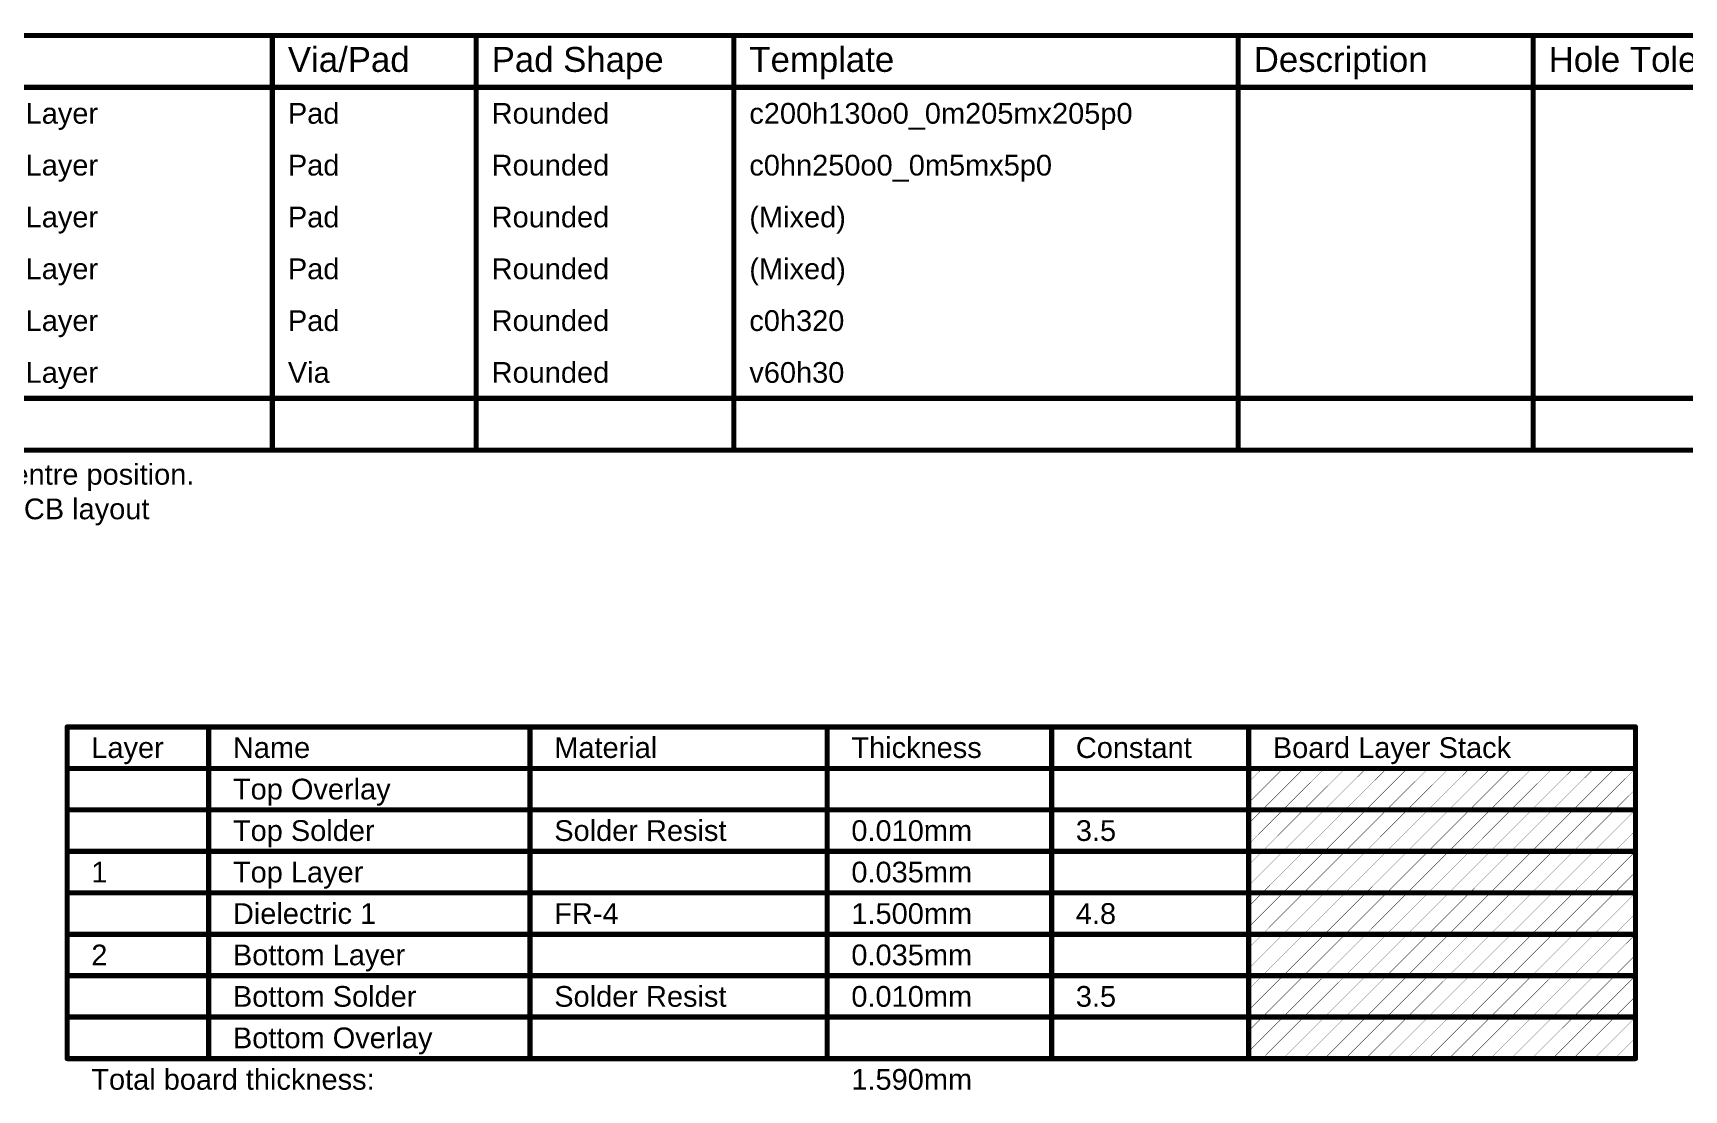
# Model space of a CAD drawing. Header units: inches. Extents: x -1 to 351, y 0 to 83.
# Drawn here: x 109.2 to 230.5, y 5.5 to 83.2 of the extents above; entities that cross this region are included whole.
import ezdxf

# ---------------------------------------------------------------- set-up
doc = ezdxf.new("R2010")
doc.units = ezdxf.units.IN
doc.layers.add('Drill Drawing', color=1, linetype='Continuous')
doc.layers.add('Fabrication', color=76, linetype='Continuous')
doc.styles.add('Arial', font='', dxfattribs={"height": 0.2})
doc.styles.get('Arial').set_extended_font_data('Arial')

msp = doc.modelspace()

# ---------------------------------------------------------------- linework, layer by layer
at = {"layer": 'Drill Drawing', "const_width": 0.381}
for points in [[(-0.98, 83.06), (351.27, 83.06)], [(126.77, 52.58), (126.77, 83.06)], [(141.76, 52.58), (141.76, 83.06)], [(160.7, 52.58), (160.7, 83.06)], [(197.77, 52.58), (197.77, 83.06)], [(219.46, 52.58), (219.46, 83.06)], [(-0.98, 79.25), (351.27, 79.25)], [(-0.98, 56.39), (351.27, 56.39)], [(-0.98, 52.58), (351.27, 52.58)]]:
    msp.add_lwpolyline(points, dxfattribs=at)
at = {"layer": 'Drill Drawing', "const_width": 0.191}
for points in [[(126.68, 83.06, 1), (126.87, 83.06, 1)], [(141.66, 83.06, 1), (141.85, 83.06, 1)], [(160.6, 83.06, 1), (160.79, 83.06, 1)], [(197.68, 83.06, 1), (197.87, 83.06, 1)], [(219.36, 83.06, 1), (219.55, 83.06, 1)], [(126.68, 52.58, 1), (126.87, 52.58, 1)], [(141.66, 52.58, 1), (141.85, 52.58, 1)], [(160.6, 52.58, 1), (160.79, 52.58, 1)], [(197.68, 52.58, 1), (197.87, 52.58, 1)], [(219.36, 52.58, 1), (219.55, 52.58, 1)]]:
    msp.add_lwpolyline(points, format="xyb", close=True, dxfattribs=at)
at = {"layer": 'Fabrication'}
for points, const_width in [([(111.69, 7.85), (111.69, 32.23)], 0.381), ([(111.69, 32.23), (226.98, 32.23)], 0.381), ([(122.1, 7.85), (122.1, 32.23)], 0.381), ([(145.72, 7.85), (145.72, 32.23)], 0.381), ([(167.56, 7.85), (167.56, 32.23)], 0.381), ([(184.06, 7.85), (184.06, 32.23)], 0.381), ([(198.54, 7.85), (198.54, 32.23)], 0.381), ([(226.98, 7.85), (226.98, 32.23)], 0.381), ([(111.69, 29.18), (226.98, 29.18)], 0.381), ([(198.54, 28.18), (199.55, 29.18)], 0.0254), ([(198.54, 26.65), (201.07, 29.18)], 0.0254), ([(199.55, 26.14), (202.59, 29.18)], 0.0254), ([(201.07, 26.14), (204.12, 29.18)], 0.0254), ([(202.59, 26.14), (205.64, 29.18)], 0.0254), ([(204.12, 26.14), (207.17, 29.18)], 0.0254), ([(205.64, 26.14), (208.69, 29.18)], 0.0254), ([(207.17, 26.14), (210.21, 29.18)], 0.0254), ([(208.69, 26.14), (211.74, 29.18)], 0.0254), ([(210.21, 26.14), (213.26, 29.18)], 0.0254), ([(211.74, 26.14), (214.79, 29.18)], 0.0254), ([(213.26, 26.14), (216.31, 29.18)], 0.0254), ([(214.79, 26.14), (217.83, 29.18)], 0.0254), ([(216.31, 26.14), (219.36, 29.18)], 0.0254), ([(217.83, 26.14), (220.88, 29.18)], 0.0254), ([(219.36, 26.14), (222.41, 29.18)], 0.0254), ([(220.88, 26.14), (223.93, 29.18)], 0.0254), ([(222.41, 26.14), (225.45, 29.18)], 0.0254), ([(223.93, 26.14), (226.98, 29.18)], 0.0254), ([(225.45, 26.14), (226.98, 27.66)], 0.0254), ([(111.69, 26.14), (122.1, 26.14)], 0.381), ([(122.1, 26.14), (145.72, 26.14)], 0.381), ([(145.72, 26.14), (167.56, 26.14)], 0.381), ([(167.56, 26.14), (184.06, 26.14)], 0.381), ([(184.06, 26.14), (198.54, 26.14)], 0.381), ([(198.54, 26.14), (226.98, 26.14)], 0.381), ([(198.54, 25.13), (199.55, 26.14)], 0.0254), ([(198.54, 23.6), (201.07, 26.14)], 0.0254), ([(199.55, 23.09), (202.59, 26.14)], 0.0254), ([(201.07, 23.09), (204.12, 26.14)], 0.0254), ([(202.59, 23.09), (205.64, 26.14)], 0.0254), ([(204.12, 23.09), (207.17, 26.14)], 0.0254), ([(205.64, 23.09), (208.69, 26.14)], 0.0254), ([(207.17, 23.09), (210.21, 26.14)], 0.0254), ([(208.69, 23.09), (211.74, 26.14)], 0.0254), ([(210.21, 23.09), (213.26, 26.14)], 0.0254), ([(211.74, 23.09), (214.79, 26.14)], 0.0254), ([(213.26, 23.09), (216.31, 26.14)], 0.0254), ([(214.79, 23.09), (217.83, 26.14)], 0.0254), ([(216.31, 23.09), (219.36, 26.14)], 0.0254), ([(217.83, 23.09), (220.88, 26.14)], 0.0254), ([(219.36, 23.09), (222.41, 26.14)], 0.0254), ([(220.88, 23.09), (223.93, 26.14)], 0.0254), ([(222.41, 23.09), (225.45, 26.14)], 0.0254), ([(223.93, 23.09), (226.98, 26.14)], 0.0254), ([(225.45, 23.09), (226.98, 24.61)], 0.0254), ([(111.69, 23.09), (122.1, 23.09)], 0.381), ([(122.1, 23.09), (145.72, 23.09)], 0.381), ([(145.72, 23.09), (167.56, 23.09)], 0.381), ([(167.56, 23.09), (184.06, 23.09)], 0.381), ([(184.06, 23.09), (198.54, 23.09)], 0.381), ([(198.54, 23.09), (226.98, 23.09)], 0.381), ([(198.54, 22.08), (199.55, 23.09)], 0.0254), ([(198.54, 20.56), (201.07, 23.09)], 0.0254), ([(199.55, 20.04), (202.59, 23.09)], 0.0254), ([(201.07, 20.04), (204.12, 23.09)], 0.0254), ([(202.59, 20.04), (205.64, 23.09)], 0.0254), ([(204.12, 20.04), (207.17, 23.09)], 0.0254), ([(205.64, 20.04), (208.69, 23.09)], 0.0254), ([(207.17, 20.04), (210.21, 23.09)], 0.0254), ([(208.69, 20.04), (211.74, 23.09)], 0.0254), ([(210.21, 20.04), (213.26, 23.09)], 0.0254), ([(211.74, 20.04), (214.79, 23.09)], 0.0254), ([(213.26, 20.04), (216.31, 23.09)], 0.0254), ([(214.79, 20.04), (217.83, 23.09)], 0.0254), ([(216.31, 20.04), (219.36, 23.09)], 0.0254), ([(217.83, 20.04), (220.88, 23.09)], 0.0254), ([(219.36, 20.04), (222.41, 23.09)], 0.0254), ([(220.88, 20.04), (223.93, 23.09)], 0.0254), ([(222.41, 20.04), (225.45, 23.09)], 0.0254), ([(223.93, 20.04), (226.98, 23.09)], 0.0254), ([(225.45, 20.04), (226.98, 21.56)], 0.0254), ([(111.69, 20.04), (122.1, 20.04)], 0.381), ([(122.1, 20.04), (145.72, 20.04)], 0.381), ([(145.72, 20.04), (167.56, 20.04)], 0.381), ([(167.56, 20.04), (184.06, 20.04)], 0.381), ([(184.06, 20.04), (198.54, 20.04)], 0.381), ([(198.54, 20.04), (226.98, 20.04)], 0.381), ([(198.54, 19.03), (199.55, 20.04)], 0.0254), ([(198.54, 17.51), (201.07, 20.04)], 0.0254), ([(199.55, 16.99), (202.59, 20.04)], 0.0254), ([(201.07, 16.99), (204.12, 20.04)], 0.0254), ([(202.59, 16.99), (205.64, 20.04)], 0.0254), ([(204.12, 16.99), (207.17, 20.04)], 0.0254), ([(205.64, 16.99), (208.69, 20.04)], 0.0254), ([(207.17, 16.99), (210.21, 20.04)], 0.0254), ([(208.69, 16.99), (211.74, 20.04)], 0.0254), ([(210.21, 16.99), (213.26, 20.04)], 0.0254), ([(211.74, 16.99), (214.79, 20.04)], 0.0254), ([(213.26, 16.99), (216.31, 20.04)], 0.0254), ([(214.79, 16.99), (217.83, 20.04)], 0.0254), ([(216.31, 16.99), (219.36, 20.04)], 0.0254), ([(217.83, 16.99), (220.88, 20.04)], 0.0254), ([(219.36, 16.99), (222.41, 20.04)], 0.0254), ([(220.88, 16.99), (223.93, 20.04)], 0.0254), ([(222.41, 16.99), (225.45, 20.04)], 0.0254), ([(223.93, 16.99), (226.98, 20.04)], 0.0254), ([(225.45, 16.99), (226.98, 18.52)], 0.0254), ([(111.69, 16.99), (122.1, 16.99)], 0.381), ([(122.1, 16.99), (145.72, 16.99)], 0.381), ([(145.72, 16.99), (167.56, 16.99)], 0.381), ([(167.56, 16.99), (184.06, 16.99)], 0.381), ([(184.06, 16.99), (198.54, 16.99)], 0.381), ([(198.54, 16.99), (226.98, 16.99)], 0.381), ([(198.54, 15.98), (199.55, 16.99)], 0.0254), ([(198.54, 14.46), (201.07, 16.99)], 0.0254), ([(199.55, 13.94), (202.59, 16.99)], 0.0254), ([(201.07, 13.94), (204.12, 16.99)], 0.0254), ([(202.59, 13.94), (205.64, 16.99)], 0.0254), ([(204.12, 13.94), (207.17, 16.99)], 0.0254), ([(205.64, 13.94), (208.69, 16.99)], 0.0254), ([(207.17, 13.94), (210.21, 16.99)], 0.0254), ([(208.69, 13.94), (211.74, 16.99)], 0.0254), ([(210.21, 13.94), (213.26, 16.99)], 0.0254), ([(211.74, 13.94), (214.79, 16.99)], 0.0254), ([(213.26, 13.94), (216.31, 16.99)], 0.0254), ([(214.79, 13.94), (217.83, 16.99)], 0.0254), ([(216.31, 13.94), (219.36, 16.99)], 0.0254), ([(217.83, 13.94), (220.88, 16.99)], 0.0254), ([(219.36, 13.94), (222.41, 16.99)], 0.0254), ([(220.88, 13.94), (223.93, 16.99)], 0.0254), ([(222.41, 13.94), (225.45, 16.99)], 0.0254), ([(223.93, 13.94), (226.98, 16.99)], 0.0254), ([(225.45, 13.94), (226.98, 15.47)], 0.0254), ([(111.69, 13.94), (122.1, 13.94)], 0.381), ([(122.1, 13.94), (145.72, 13.94)], 0.381), ([(145.72, 13.94), (167.56, 13.94)], 0.381), ([(167.56, 13.94), (184.06, 13.94)], 0.381), ([(184.06, 13.94), (198.54, 13.94)], 0.381), ([(198.54, 13.94), (226.98, 13.94)], 0.381), ([(198.54, 12.94), (199.55, 13.94)], 0.0254), ([(198.54, 11.41), (201.07, 13.94)], 0.0254), ([(199.55, 10.9), (202.59, 13.94)], 0.0254), ([(201.07, 10.9), (204.12, 13.94)], 0.0254), ([(202.59, 10.9), (205.64, 13.94)], 0.0254), ([(204.12, 10.9), (207.17, 13.94)], 0.0254), ([(205.64, 10.9), (208.69, 13.94)], 0.0254), ([(207.17, 10.9), (210.21, 13.94)], 0.0254), ([(208.69, 10.9), (211.74, 13.94)], 0.0254), ([(210.21, 10.9), (213.26, 13.94)], 0.0254), ([(211.74, 10.9), (214.79, 13.94)], 0.0254), ([(213.26, 10.9), (216.31, 13.94)], 0.0254), ([(214.79, 10.9), (217.83, 13.94)], 0.0254), ([(216.31, 10.9), (219.36, 13.94)], 0.0254), ([(217.83, 10.9), (220.88, 13.94)], 0.0254), ([(219.36, 10.9), (222.41, 13.94)], 0.0254), ([(220.88, 10.9), (223.93, 13.94)], 0.0254), ([(222.41, 10.9), (225.45, 13.94)], 0.0254), ([(223.93, 10.9), (226.98, 13.94)], 0.0254), ([(225.45, 10.9), (226.98, 12.42)], 0.0254), ([(111.69, 10.9), (122.1, 10.9)], 0.381), ([(122.1, 10.9), (145.72, 10.9)], 0.381), ([(145.72, 10.9), (167.56, 10.9)], 0.381), ([(167.56, 10.9), (184.06, 10.9)], 0.381), ([(184.06, 10.9), (198.54, 10.9)], 0.381), ([(198.54, 10.9), (226.98, 10.9)], 0.381), ([(198.54, 9.89), (199.55, 10.9)], 0.0254), ([(198.54, 8.36), (201.07, 10.9)], 0.0254), ([(199.55, 7.85), (202.59, 10.9)], 0.0254), ([(201.07, 7.85), (204.12, 10.9)], 0.0254), ([(202.59, 7.85), (205.64, 10.9)], 0.0254), ([(204.12, 7.85), (207.17, 10.9)], 0.0254), ([(205.64, 7.85), (208.69, 10.9)], 0.0254), ([(207.17, 7.85), (210.21, 10.9)], 0.0254), ([(208.69, 7.85), (211.74, 10.9)], 0.0254), ([(210.21, 7.85), (213.26, 10.9)], 0.0254), ([(211.74, 7.85), (214.79, 10.9)], 0.0254), ([(213.26, 7.85), (216.31, 10.9)], 0.0254), ([(214.79, 7.85), (217.83, 10.9)], 0.0254), ([(216.31, 7.85), (219.36, 10.9)], 0.0254), ([(217.83, 7.85), (220.88, 10.9)], 0.0254), ([(219.36, 7.85), (222.41, 10.9)], 0.0254), ([(220.88, 7.85), (223.93, 10.9)], 0.0254), ([(222.41, 7.85), (225.45, 10.9)], 0.0254), ([(223.93, 7.85), (226.98, 10.9)], 0.0254), ([(225.45, 7.85), (226.98, 9.37)], 0.0254), ([(111.69, 7.85), (122.1, 7.85)], 0.381), ([(122.1, 7.85), (145.72, 7.85)], 0.381), ([(145.72, 7.85), (167.56, 7.85)], 0.381), ([(167.56, 7.85), (184.06, 7.85)], 0.381), ([(184.06, 7.85), (198.54, 7.85)], 0.381), ([(198.54, 7.85), (226.98, 7.85)], 0.381)]:
    msp.add_lwpolyline(points, dxfattribs=dict(at, const_width=const_width))
for points, const_width in [([(111.6, 32.23, 1), (111.79, 32.23, 1)], 0.191), ([(111.6, 32.23, 1), (111.79, 32.23, 1)], 0.191), ([(122.01, 32.23, 1), (122.2, 32.23, 1)], 0.191), ([(145.62, 32.23, 1), (145.82, 32.23, 1)], 0.191), ([(167.46, 32.23, 1), (167.65, 32.23, 1)], 0.191), ([(183.97, 32.23, 1), (184.16, 32.23, 1)], 0.191), ([(198.44, 32.23, 1), (198.63, 32.23, 1)], 0.191), ([(226.88, 32.23, 1), (227.07, 32.23, 1)], 0.191), ([(226.88, 32.23, 1), (227.07, 32.23, 1)], 0.191), ([(111.6, 29.18, 1), (111.79, 29.18, 1)], 0.191), ([(199.54, 29.18, 1), (199.55, 29.18, 1)], 0.0127), ([(201.06, 29.18, 1), (201.08, 29.18, 1)], 0.0127), ([(202.59, 29.18, 1), (202.6, 29.18, 1)], 0.0127), ([(204.11, 29.18, 1), (204.12, 29.18, 1)], 0.0127), ([(205.64, 29.18, 1), (205.65, 29.18, 1)], 0.0127), ([(207.16, 29.18, 1), (207.17, 29.18, 1)], 0.0127), ([(208.68, 29.18, 1), (208.7, 29.18, 1)], 0.0127), ([(210.21, 29.18, 1), (210.22, 29.18, 1)], 0.0127), ([(211.73, 29.18, 1), (211.74, 29.18, 1)], 0.0127), ([(213.26, 29.18, 1), (213.27, 29.18, 1)], 0.0127), ([(214.78, 29.18, 1), (214.79, 29.18, 1)], 0.0127), ([(216.3, 29.18, 1), (216.32, 29.18, 1)], 0.0127), ([(217.83, 29.18, 1), (217.84, 29.18, 1)], 0.0127), ([(219.35, 29.18, 1), (219.36, 29.18, 1)], 0.0127), ([(220.88, 29.18, 1), (220.89, 29.18, 1)], 0.0127), ([(222.4, 29.18, 1), (222.41, 29.18, 1)], 0.0127), ([(223.92, 29.18, 1), (223.94, 29.18, 1)], 0.0127), ([(225.45, 29.18, 1), (225.46, 29.18, 1)], 0.0127), ([(226.88, 29.18, 1), (227.07, 29.18, 1)], 0.191), ([(226.97, 29.18, 1), (226.98, 29.18, 1)], 0.0127), ([(198.53, 28.18, 1), (198.54, 28.18, 1)], 0.0127), ([(226.97, 27.66, 1), (226.98, 27.66, 1)], 0.0127), ([(111.6, 26.14, 1), (111.79, 26.14, 1)], 0.191), ([(122.01, 26.14, 1), (122.2, 26.14, 1)], 0.191), ([(122.01, 26.14, 1), (122.2, 26.14, 1)], 0.191), ([(145.62, 26.14, 1), (145.82, 26.14, 1)], 0.191), ([(145.62, 26.14, 1), (145.82, 26.14, 1)], 0.191), ([(167.46, 26.14, 1), (167.65, 26.14, 1)], 0.191), ([(167.46, 26.14, 1), (167.65, 26.14, 1)], 0.191), ([(183.97, 26.14, 1), (184.16, 26.14, 1)], 0.191), ([(183.97, 26.14, 1), (184.16, 26.14, 1)], 0.191), ([(198.44, 26.14, 1), (198.63, 26.14, 1)], 0.191), ([(198.44, 26.14, 1), (198.63, 26.14, 1)], 0.191), ([(198.53, 26.65, 1), (198.54, 26.65, 1)], 0.0127), ([(199.54, 26.14, 1), (199.55, 26.14, 1)], 0.0127), ([(199.54, 26.14, 1), (199.55, 26.14, 1)], 0.0127), ([(201.06, 26.14, 1), (201.08, 26.14, 1)], 0.0127), ([(201.06, 26.14, 1), (201.08, 26.14, 1)], 0.0127), ([(202.59, 26.14, 1), (202.6, 26.14, 1)], 0.0127), ([(202.59, 26.14, 1), (202.6, 26.14, 1)], 0.0127), ([(204.11, 26.14, 1), (204.12, 26.14, 1)], 0.0127), ([(204.11, 26.14, 1), (204.12, 26.14, 1)], 0.0127), ([(205.64, 26.14, 1), (205.65, 26.14, 1)], 0.0127), ([(205.64, 26.14, 1), (205.65, 26.14, 1)], 0.0127), ([(207.16, 26.14, 1), (207.17, 26.14, 1)], 0.0127), ([(207.16, 26.14, 1), (207.17, 26.14, 1)], 0.0127), ([(208.68, 26.14, 1), (208.7, 26.14, 1)], 0.0127), ([(208.68, 26.14, 1), (208.7, 26.14, 1)], 0.0127), ([(210.21, 26.14, 1), (210.22, 26.14, 1)], 0.0127), ([(210.21, 26.14, 1), (210.22, 26.14, 1)], 0.0127), ([(211.73, 26.14, 1), (211.74, 26.14, 1)], 0.0127), ([(211.73, 26.14, 1), (211.74, 26.14, 1)], 0.0127), ([(213.26, 26.14, 1), (213.27, 26.14, 1)], 0.0127), ([(213.26, 26.14, 1), (213.27, 26.14, 1)], 0.0127), ([(214.78, 26.14, 1), (214.79, 26.14, 1)], 0.0127), ([(214.78, 26.14, 1), (214.79, 26.14, 1)], 0.0127), ([(216.3, 26.14, 1), (216.32, 26.14, 1)], 0.0127), ([(216.3, 26.14, 1), (216.32, 26.14, 1)], 0.0127), ([(217.83, 26.14, 1), (217.84, 26.14, 1)], 0.0127), ([(217.83, 26.14, 1), (217.84, 26.14, 1)], 0.0127), ([(219.35, 26.14, 1), (219.36, 26.14, 1)], 0.0127), ([(219.35, 26.14, 1), (219.36, 26.14, 1)], 0.0127), ([(220.88, 26.14, 1), (220.89, 26.14, 1)], 0.0127), ([(220.88, 26.14, 1), (220.89, 26.14, 1)], 0.0127), ([(222.4, 26.14, 1), (222.41, 26.14, 1)], 0.0127), ([(222.4, 26.14, 1), (222.41, 26.14, 1)], 0.0127), ([(223.92, 26.14, 1), (223.94, 26.14, 1)], 0.0127), ([(223.92, 26.14, 1), (223.94, 26.14, 1)], 0.0127), ([(225.45, 26.14, 1), (225.46, 26.14, 1)], 0.0127), ([(225.45, 26.14, 1), (225.46, 26.14, 1)], 0.0127), ([(226.88, 26.14, 1), (227.07, 26.14, 1)], 0.191), ([(226.97, 26.14, 1), (226.98, 26.14, 1)], 0.0127), ([(198.53, 25.13, 1), (198.54, 25.13, 1)], 0.0127), ([(226.97, 24.61, 1), (226.98, 24.61, 1)], 0.0127), ([(111.6, 23.09, 1), (111.79, 23.09, 1)], 0.191), ([(122.01, 23.09, 1), (122.2, 23.09, 1)], 0.191), ([(122.01, 23.09, 1), (122.2, 23.09, 1)], 0.191), ([(145.62, 23.09, 1), (145.82, 23.09, 1)], 0.191), ([(145.62, 23.09, 1), (145.82, 23.09, 1)], 0.191), ([(167.46, 23.09, 1), (167.65, 23.09, 1)], 0.191), ([(167.46, 23.09, 1), (167.65, 23.09, 1)], 0.191), ([(183.97, 23.09, 1), (184.16, 23.09, 1)], 0.191), ([(183.97, 23.09, 1), (184.16, 23.09, 1)], 0.191), ([(198.44, 23.09, 1), (198.63, 23.09, 1)], 0.191), ([(198.44, 23.09, 1), (198.63, 23.09, 1)], 0.191), ([(198.53, 23.6, 1), (198.54, 23.6, 1)], 0.0127), ([(199.54, 23.09, 1), (199.55, 23.09, 1)], 0.0127), ([(199.54, 23.09, 1), (199.55, 23.09, 1)], 0.0127), ([(201.06, 23.09, 1), (201.08, 23.09, 1)], 0.0127), ([(201.06, 23.09, 1), (201.08, 23.09, 1)], 0.0127), ([(202.59, 23.09, 1), (202.6, 23.09, 1)], 0.0127), ([(202.59, 23.09, 1), (202.6, 23.09, 1)], 0.0127), ([(204.11, 23.09, 1), (204.12, 23.09, 1)], 0.0127), ([(204.11, 23.09, 1), (204.12, 23.09, 1)], 0.0127), ([(205.64, 23.09, 1), (205.65, 23.09, 1)], 0.0127), ([(205.64, 23.09, 1), (205.65, 23.09, 1)], 0.0127), ([(207.16, 23.09, 1), (207.17, 23.09, 1)], 0.0127), ([(207.16, 23.09, 1), (207.17, 23.09, 1)], 0.0127), ([(208.68, 23.09, 1), (208.7, 23.09, 1)], 0.0127), ([(208.68, 23.09, 1), (208.7, 23.09, 1)], 0.0127), ([(210.21, 23.09, 1), (210.22, 23.09, 1)], 0.0127), ([(210.21, 23.09, 1), (210.22, 23.09, 1)], 0.0127), ([(211.73, 23.09, 1), (211.74, 23.09, 1)], 0.0127), ([(211.73, 23.09, 1), (211.74, 23.09, 1)], 0.0127), ([(213.26, 23.09, 1), (213.27, 23.09, 1)], 0.0127), ([(213.26, 23.09, 1), (213.27, 23.09, 1)], 0.0127), ([(214.78, 23.09, 1), (214.79, 23.09, 1)], 0.0127), ([(214.78, 23.09, 1), (214.79, 23.09, 1)], 0.0127), ([(216.3, 23.09, 1), (216.32, 23.09, 1)], 0.0127), ([(216.3, 23.09, 1), (216.32, 23.09, 1)], 0.0127), ([(217.83, 23.09, 1), (217.84, 23.09, 1)], 0.0127), ([(217.83, 23.09, 1), (217.84, 23.09, 1)], 0.0127), ([(219.35, 23.09, 1), (219.36, 23.09, 1)], 0.0127), ([(219.35, 23.09, 1), (219.36, 23.09, 1)], 0.0127), ([(220.88, 23.09, 1), (220.89, 23.09, 1)], 0.0127), ([(220.88, 23.09, 1), (220.89, 23.09, 1)], 0.0127), ([(222.4, 23.09, 1), (222.41, 23.09, 1)], 0.0127), ([(222.4, 23.09, 1), (222.41, 23.09, 1)], 0.0127), ([(223.92, 23.09, 1), (223.94, 23.09, 1)], 0.0127), ([(223.92, 23.09, 1), (223.94, 23.09, 1)], 0.0127), ([(225.45, 23.09, 1), (225.46, 23.09, 1)], 0.0127), ([(225.45, 23.09, 1), (225.46, 23.09, 1)], 0.0127), ([(226.88, 23.09, 1), (227.07, 23.09, 1)], 0.191), ([(226.97, 23.09, 1), (226.98, 23.09, 1)], 0.0127), ([(198.53, 22.08, 1), (198.54, 22.08, 1)], 0.0127), ([(226.97, 21.56, 1), (226.98, 21.56, 1)], 0.0127), ([(111.6, 20.04, 1), (111.79, 20.04, 1)], 0.191), ([(122.01, 20.04, 1), (122.2, 20.04, 1)], 0.191), ([(122.01, 20.04, 1), (122.2, 20.04, 1)], 0.191), ([(145.62, 20.04, 1), (145.82, 20.04, 1)], 0.191), ([(145.62, 20.04, 1), (145.82, 20.04, 1)], 0.191), ([(167.46, 20.04, 1), (167.65, 20.04, 1)], 0.191), ([(167.46, 20.04, 1), (167.65, 20.04, 1)], 0.191), ([(183.97, 20.04, 1), (184.16, 20.04, 1)], 0.191), ([(183.97, 20.04, 1), (184.16, 20.04, 1)], 0.191), ([(198.44, 20.04, 1), (198.63, 20.04, 1)], 0.191), ([(198.44, 20.04, 1), (198.63, 20.04, 1)], 0.191), ([(198.53, 20.56, 1), (198.54, 20.56, 1)], 0.0127), ([(199.54, 20.04, 1), (199.55, 20.04, 1)], 0.0127), ([(199.54, 20.04, 1), (199.55, 20.04, 1)], 0.0127), ([(201.06, 20.04, 1), (201.08, 20.04, 1)], 0.0127), ([(201.06, 20.04, 1), (201.08, 20.04, 1)], 0.0127), ([(202.59, 20.04, 1), (202.6, 20.04, 1)], 0.0127), ([(202.59, 20.04, 1), (202.6, 20.04, 1)], 0.0127), ([(204.11, 20.04, 1), (204.12, 20.04, 1)], 0.0127), ([(204.11, 20.04, 1), (204.12, 20.04, 1)], 0.0127), ([(205.64, 20.04, 1), (205.65, 20.04, 1)], 0.0127), ([(205.64, 20.04, 1), (205.65, 20.04, 1)], 0.0127), ([(207.16, 20.04, 1), (207.17, 20.04, 1)], 0.0127), ([(207.16, 20.04, 1), (207.17, 20.04, 1)], 0.0127), ([(208.68, 20.04, 1), (208.7, 20.04, 1)], 0.0127), ([(208.68, 20.04, 1), (208.7, 20.04, 1)], 0.0127), ([(210.21, 20.04, 1), (210.22, 20.04, 1)], 0.0127), ([(210.21, 20.04, 1), (210.22, 20.04, 1)], 0.0127), ([(211.73, 20.04, 1), (211.74, 20.04, 1)], 0.0127), ([(211.73, 20.04, 1), (211.74, 20.04, 1)], 0.0127), ([(213.26, 20.04, 1), (213.27, 20.04, 1)], 0.0127), ([(213.26, 20.04, 1), (213.27, 20.04, 1)], 0.0127), ([(214.78, 20.04, 1), (214.79, 20.04, 1)], 0.0127), ([(214.78, 20.04, 1), (214.79, 20.04, 1)], 0.0127), ([(216.3, 20.04, 1), (216.32, 20.04, 1)], 0.0127), ([(216.3, 20.04, 1), (216.32, 20.04, 1)], 0.0127), ([(217.83, 20.04, 1), (217.84, 20.04, 1)], 0.0127), ([(217.83, 20.04, 1), (217.84, 20.04, 1)], 0.0127), ([(219.35, 20.04, 1), (219.36, 20.04, 1)], 0.0127), ([(219.35, 20.04, 1), (219.36, 20.04, 1)], 0.0127), ([(220.88, 20.04, 1), (220.89, 20.04, 1)], 0.0127), ([(220.88, 20.04, 1), (220.89, 20.04, 1)], 0.0127), ([(222.4, 20.04, 1), (222.41, 20.04, 1)], 0.0127), ([(222.4, 20.04, 1), (222.41, 20.04, 1)], 0.0127), ([(223.92, 20.04, 1), (223.94, 20.04, 1)], 0.0127), ([(223.92, 20.04, 1), (223.94, 20.04, 1)], 0.0127), ([(225.45, 20.04, 1), (225.46, 20.04, 1)], 0.0127), ([(225.45, 20.04, 1), (225.46, 20.04, 1)], 0.0127), ([(226.88, 20.04, 1), (227.07, 20.04, 1)], 0.191), ([(226.97, 20.04, 1), (226.98, 20.04, 1)], 0.0127), ([(198.53, 19.03, 1), (198.54, 19.03, 1)], 0.0127), ([(226.97, 18.52, 1), (226.98, 18.52, 1)], 0.0127), ([(111.6, 16.99, 1), (111.79, 16.99, 1)], 0.191), ([(122.01, 16.99, 1), (122.2, 16.99, 1)], 0.191), ([(122.01, 16.99, 1), (122.2, 16.99, 1)], 0.191), ([(145.62, 16.99, 1), (145.82, 16.99, 1)], 0.191), ([(145.62, 16.99, 1), (145.82, 16.99, 1)], 0.191), ([(167.46, 16.99, 1), (167.65, 16.99, 1)], 0.191), ([(167.46, 16.99, 1), (167.65, 16.99, 1)], 0.191), ([(183.97, 16.99, 1), (184.16, 16.99, 1)], 0.191), ([(183.97, 16.99, 1), (184.16, 16.99, 1)], 0.191), ([(198.44, 16.99, 1), (198.63, 16.99, 1)], 0.191), ([(198.44, 16.99, 1), (198.63, 16.99, 1)], 0.191), ([(198.53, 17.51, 1), (198.54, 17.51, 1)], 0.0127), ([(199.54, 16.99, 1), (199.55, 16.99, 1)], 0.0127), ([(199.54, 16.99, 1), (199.55, 16.99, 1)], 0.0127), ([(201.06, 16.99, 1), (201.08, 16.99, 1)], 0.0127), ([(201.06, 16.99, 1), (201.08, 16.99, 1)], 0.0127), ([(202.59, 16.99, 1), (202.6, 16.99, 1)], 0.0127), ([(202.59, 16.99, 1), (202.6, 16.99, 1)], 0.0127), ([(204.11, 16.99, 1), (204.12, 16.99, 1)], 0.0127), ([(204.11, 16.99, 1), (204.12, 16.99, 1)], 0.0127), ([(205.64, 16.99, 1), (205.65, 16.99, 1)], 0.0127), ([(205.64, 16.99, 1), (205.65, 16.99, 1)], 0.0127), ([(207.16, 16.99, 1), (207.17, 16.99, 1)], 0.0127), ([(207.16, 16.99, 1), (207.17, 16.99, 1)], 0.0127), ([(208.68, 16.99, 1), (208.7, 16.99, 1)], 0.0127), ([(208.68, 16.99, 1), (208.7, 16.99, 1)], 0.0127), ([(210.21, 16.99, 1), (210.22, 16.99, 1)], 0.0127), ([(210.21, 16.99, 1), (210.22, 16.99, 1)], 0.0127), ([(211.73, 16.99, 1), (211.74, 16.99, 1)], 0.0127), ([(211.73, 16.99, 1), (211.74, 16.99, 1)], 0.0127), ([(213.26, 16.99, 1), (213.27, 16.99, 1)], 0.0127), ([(213.26, 16.99, 1), (213.27, 16.99, 1)], 0.0127), ([(214.78, 16.99, 1), (214.79, 16.99, 1)], 0.0127), ([(214.78, 16.99, 1), (214.79, 16.99, 1)], 0.0127), ([(216.3, 16.99, 1), (216.32, 16.99, 1)], 0.0127), ([(216.3, 16.99, 1), (216.32, 16.99, 1)], 0.0127), ([(217.83, 16.99, 1), (217.84, 16.99, 1)], 0.0127), ([(217.83, 16.99, 1), (217.84, 16.99, 1)], 0.0127), ([(219.35, 16.99, 1), (219.36, 16.99, 1)], 0.0127), ([(219.35, 16.99, 1), (219.36, 16.99, 1)], 0.0127), ([(220.88, 16.99, 1), (220.89, 16.99, 1)], 0.0127), ([(220.88, 16.99, 1), (220.89, 16.99, 1)], 0.0127), ([(222.4, 16.99, 1), (222.41, 16.99, 1)], 0.0127), ([(222.4, 16.99, 1), (222.41, 16.99, 1)], 0.0127), ([(223.92, 16.99, 1), (223.94, 16.99, 1)], 0.0127), ([(223.92, 16.99, 1), (223.94, 16.99, 1)], 0.0127), ([(225.45, 16.99, 1), (225.46, 16.99, 1)], 0.0127), ([(225.45, 16.99, 1), (225.46, 16.99, 1)], 0.0127), ([(226.88, 16.99, 1), (227.07, 16.99, 1)], 0.191), ([(226.97, 16.99, 1), (226.98, 16.99, 1)], 0.0127), ([(198.53, 15.98, 1), (198.54, 15.98, 1)], 0.0127), ([(226.97, 15.47, 1), (226.98, 15.47, 1)], 0.0127), ([(111.6, 13.94, 1), (111.79, 13.94, 1)], 0.191), ([(122.01, 13.94, 1), (122.2, 13.94, 1)], 0.191), ([(122.01, 13.94, 1), (122.2, 13.94, 1)], 0.191), ([(145.62, 13.94, 1), (145.82, 13.94, 1)], 0.191), ([(145.62, 13.94, 1), (145.82, 13.94, 1)], 0.191), ([(167.46, 13.94, 1), (167.65, 13.94, 1)], 0.191), ([(167.46, 13.94, 1), (167.65, 13.94, 1)], 0.191), ([(183.97, 13.94, 1), (184.16, 13.94, 1)], 0.191), ([(183.97, 13.94, 1), (184.16, 13.94, 1)], 0.191), ([(198.44, 13.94, 1), (198.63, 13.94, 1)], 0.191), ([(198.44, 13.94, 1), (198.63, 13.94, 1)], 0.191), ([(198.53, 14.46, 1), (198.54, 14.46, 1)], 0.0127), ([(199.54, 13.94, 1), (199.55, 13.94, 1)], 0.0127), ([(199.54, 13.94, 1), (199.55, 13.94, 1)], 0.0127), ([(201.06, 13.94, 1), (201.08, 13.94, 1)], 0.0127), ([(201.06, 13.94, 1), (201.08, 13.94, 1)], 0.0127), ([(202.59, 13.94, 1), (202.6, 13.94, 1)], 0.0127), ([(202.59, 13.94, 1), (202.6, 13.94, 1)], 0.0127), ([(204.11, 13.94, 1), (204.12, 13.94, 1)], 0.0127), ([(204.11, 13.94, 1), (204.12, 13.94, 1)], 0.0127), ([(205.64, 13.94, 1), (205.65, 13.94, 1)], 0.0127), ([(205.64, 13.94, 1), (205.65, 13.94, 1)], 0.0127), ([(207.16, 13.94, 1), (207.17, 13.94, 1)], 0.0127), ([(207.16, 13.94, 1), (207.17, 13.94, 1)], 0.0127), ([(208.68, 13.94, 1), (208.7, 13.94, 1)], 0.0127), ([(208.68, 13.94, 1), (208.7, 13.94, 1)], 0.0127), ([(210.21, 13.94, 1), (210.22, 13.94, 1)], 0.0127), ([(210.21, 13.94, 1), (210.22, 13.94, 1)], 0.0127), ([(211.73, 13.94, 1), (211.74, 13.94, 1)], 0.0127), ([(211.73, 13.94, 1), (211.74, 13.94, 1)], 0.0127), ([(213.26, 13.94, 1), (213.27, 13.94, 1)], 0.0127), ([(213.26, 13.94, 1), (213.27, 13.94, 1)], 0.0127), ([(214.78, 13.94, 1), (214.79, 13.94, 1)], 0.0127), ([(214.78, 13.94, 1), (214.79, 13.94, 1)], 0.0127), ([(216.3, 13.94, 1), (216.32, 13.94, 1)], 0.0127), ([(216.3, 13.94, 1), (216.32, 13.94, 1)], 0.0127), ([(217.83, 13.94, 1), (217.84, 13.94, 1)], 0.0127), ([(217.83, 13.94, 1), (217.84, 13.94, 1)], 0.0127), ([(219.35, 13.94, 1), (219.36, 13.94, 1)], 0.0127), ([(219.35, 13.94, 1), (219.36, 13.94, 1)], 0.0127), ([(220.88, 13.94, 1), (220.89, 13.94, 1)], 0.0127), ([(220.88, 13.94, 1), (220.89, 13.94, 1)], 0.0127), ([(222.4, 13.94, 1), (222.41, 13.94, 1)], 0.0127), ([(222.4, 13.94, 1), (222.41, 13.94, 1)], 0.0127), ([(223.92, 13.94, 1), (223.94, 13.94, 1)], 0.0127), ([(223.92, 13.94, 1), (223.94, 13.94, 1)], 0.0127), ([(225.45, 13.94, 1), (225.46, 13.94, 1)], 0.0127), ([(225.45, 13.94, 1), (225.46, 13.94, 1)], 0.0127), ([(226.88, 13.94, 1), (227.07, 13.94, 1)], 0.191), ([(226.97, 13.94, 1), (226.98, 13.94, 1)], 0.0127), ([(198.53, 12.94, 1), (198.54, 12.94, 1)], 0.0127), ([(226.97, 12.42, 1), (226.98, 12.42, 1)], 0.0127), ([(111.6, 10.9, 1), (111.79, 10.9, 1)], 0.191), ([(122.01, 10.9, 1), (122.2, 10.9, 1)], 0.191), ([(122.01, 10.9, 1), (122.2, 10.9, 1)], 0.191), ([(145.62, 10.9, 1), (145.82, 10.9, 1)], 0.191), ([(145.62, 10.9, 1), (145.82, 10.9, 1)], 0.191), ([(167.46, 10.9, 1), (167.65, 10.9, 1)], 0.191), ([(167.46, 10.9, 1), (167.65, 10.9, 1)], 0.191), ([(183.97, 10.9, 1), (184.16, 10.9, 1)], 0.191), ([(183.97, 10.9, 1), (184.16, 10.9, 1)], 0.191), ([(198.44, 10.9, 1), (198.63, 10.9, 1)], 0.191), ([(198.44, 10.9, 1), (198.63, 10.9, 1)], 0.191), ([(198.53, 11.41, 1), (198.54, 11.41, 1)], 0.0127), ([(226.88, 10.9, 1), (227.07, 10.9, 1)], 0.191), ([(198.53, 9.89, 1), (198.54, 9.89, 1)], 0.0127), ([(199.54, 10.9, 1), (199.55, 10.9, 1)], 0.0127), ([(199.54, 10.9, 1), (199.55, 10.9, 1)], 0.0127), ([(201.06, 10.9, 1), (201.08, 10.9, 1)], 0.0127), ([(201.06, 10.9, 1), (201.08, 10.9, 1)], 0.0127), ([(202.59, 10.9, 1), (202.6, 10.9, 1)], 0.0127), ([(202.59, 10.9, 1), (202.6, 10.9, 1)], 0.0127), ([(204.11, 10.9, 1), (204.12, 10.9, 1)], 0.0127), ([(204.11, 10.9, 1), (204.12, 10.9, 1)], 0.0127), ([(205.64, 10.9, 1), (205.65, 10.9, 1)], 0.0127), ([(205.64, 10.9, 1), (205.65, 10.9, 1)], 0.0127), ([(207.16, 10.9, 1), (207.17, 10.9, 1)], 0.0127), ([(207.16, 10.9, 1), (207.17, 10.9, 1)], 0.0127), ([(208.68, 10.9, 1), (208.7, 10.9, 1)], 0.0127), ([(208.68, 10.9, 1), (208.7, 10.9, 1)], 0.0127), ([(210.21, 10.9, 1), (210.22, 10.9, 1)], 0.0127), ([(210.21, 10.9, 1), (210.22, 10.9, 1)], 0.0127), ([(211.73, 10.9, 1), (211.74, 10.9, 1)], 0.0127), ([(211.73, 10.9, 1), (211.74, 10.9, 1)], 0.0127), ([(213.26, 10.9, 1), (213.27, 10.9, 1)], 0.0127), ([(213.26, 10.9, 1), (213.27, 10.9, 1)], 0.0127), ([(214.78, 10.9, 1), (214.79, 10.9, 1)], 0.0127), ([(214.78, 10.9, 1), (214.79, 10.9, 1)], 0.0127), ([(216.3, 10.9, 1), (216.32, 10.9, 1)], 0.0127), ([(216.3, 10.9, 1), (216.32, 10.9, 1)], 0.0127), ([(217.83, 10.9, 1), (217.84, 10.9, 1)], 0.0127), ([(217.83, 10.9, 1), (217.84, 10.9, 1)], 0.0127), ([(219.35, 10.9, 1), (219.36, 10.9, 1)], 0.0127), ([(219.35, 10.9, 1), (219.36, 10.9, 1)], 0.0127), ([(220.88, 10.9, 1), (220.89, 10.9, 1)], 0.0127), ([(220.88, 10.9, 1), (220.89, 10.9, 1)], 0.0127), ([(222.4, 10.9, 1), (222.41, 10.9, 1)], 0.0127), ([(222.4, 10.9, 1), (222.41, 10.9, 1)], 0.0127), ([(223.92, 10.9, 1), (223.94, 10.9, 1)], 0.0127), ([(223.92, 10.9, 1), (223.94, 10.9, 1)], 0.0127), ([(225.45, 10.9, 1), (225.46, 10.9, 1)], 0.0127), ([(225.45, 10.9, 1), (225.46, 10.9, 1)], 0.0127), ([(226.97, 10.9, 1), (226.98, 10.9, 1)], 0.0127), ([(226.97, 9.37, 1), (226.98, 9.37, 1)], 0.0127), ([(111.6, 7.85, 1), (111.79, 7.85, 1)], 0.191), ([(111.6, 7.85, 1), (111.79, 7.85, 1)], 0.191), ([(122.01, 7.85, 1), (122.2, 7.85, 1)], 0.191), ([(122.01, 7.85, 1), (122.2, 7.85, 1)], 0.191), ([(122.01, 7.85, 1), (122.2, 7.85, 1)], 0.191), ([(145.62, 7.85, 1), (145.82, 7.85, 1)], 0.191), ([(145.62, 7.85, 1), (145.82, 7.85, 1)], 0.191), ([(145.62, 7.85, 1), (145.82, 7.85, 1)], 0.191), ([(167.46, 7.85, 1), (167.65, 7.85, 1)], 0.191), ([(167.46, 7.85, 1), (167.65, 7.85, 1)], 0.191), ([(167.46, 7.85, 1), (167.65, 7.85, 1)], 0.191), ([(183.97, 7.85, 1), (184.16, 7.85, 1)], 0.191), ([(183.97, 7.85, 1), (184.16, 7.85, 1)], 0.191), ([(183.97, 7.85, 1), (184.16, 7.85, 1)], 0.191), ([(198.44, 7.85, 1), (198.63, 7.85, 1)], 0.191), ([(198.44, 7.85, 1), (198.63, 7.85, 1)], 0.191), ([(198.44, 7.85, 1), (198.63, 7.85, 1)], 0.191), ([(198.53, 8.36, 1), (198.54, 8.36, 1)], 0.0127), ([(199.54, 7.85, 1), (199.55, 7.85, 1)], 0.0127), ([(201.06, 7.85, 1), (201.08, 7.85, 1)], 0.0127), ([(202.59, 7.85, 1), (202.6, 7.85, 1)], 0.0127), ([(204.11, 7.85, 1), (204.12, 7.85, 1)], 0.0127), ([(205.64, 7.85, 1), (205.65, 7.85, 1)], 0.0127), ([(207.16, 7.85, 1), (207.17, 7.85, 1)], 0.0127), ([(208.68, 7.85, 1), (208.7, 7.85, 1)], 0.0127), ([(210.21, 7.85, 1), (210.22, 7.85, 1)], 0.0127), ([(211.73, 7.85, 1), (211.74, 7.85, 1)], 0.0127), ([(213.26, 7.85, 1), (213.27, 7.85, 1)], 0.0127), ([(214.78, 7.85, 1), (214.79, 7.85, 1)], 0.0127), ([(216.3, 7.85, 1), (216.32, 7.85, 1)], 0.0127), ([(217.83, 7.85, 1), (217.84, 7.85, 1)], 0.0127), ([(219.35, 7.85, 1), (219.36, 7.85, 1)], 0.0127), ([(220.88, 7.85, 1), (220.89, 7.85, 1)], 0.0127), ([(222.4, 7.85, 1), (222.41, 7.85, 1)], 0.0127), ([(223.92, 7.85, 1), (223.94, 7.85, 1)], 0.0127), ([(225.45, 7.85, 1), (225.46, 7.85, 1)], 0.0127), ([(226.88, 7.85, 1), (227.07, 7.85, 1)], 0.191), ([(226.88, 7.85, 1), (227.07, 7.85, 1)], 0.191)]:
    msp.add_lwpolyline(points, format="xyb", close=True, dxfattribs=dict(at, const_width=const_width))

# ---------------------------------------------------------------- texts
at = {"layer": 'Drill Drawing', "style": 'Arial'}
for s, height, p in [('Via/Pad', 1.829, (127.92, 80.39)), ('Pad Shape', 1.829, (142.9, 80.39)), ('Template', 1.829, (161.84, 80.39)), ('Description', 1.8288, (198.92, 80.39)), ('Hole Tolerance (+)', 1.8288, (220.6, 80.39)), ('Top Layer - Bottom Layer', 1.524, (89.83, 76.58)), ('Pad', 1.524, (127.92, 76.58)), ('Rounded', 1.524, (142.9, 76.58)), ('c200h130o0_0m205mx205p0', 1.524, (161.84, 76.58)), ('Top Layer - Bottom Layer', 1.524, (89.83, 72.77)), ('Pad', 1.524, (127.92, 72.77)), ('Rounded', 1.524, (142.9, 72.77)), ('c0hn250o0_0m5mx5p0', 1.524, (161.84, 72.77)), ('Top Layer - Bottom Layer', 1.524, (89.83, 68.96)), ('Pad', 1.524, (127.92, 68.96)), ('Rounded', 1.524, (142.9, 68.96)), ('(Mixed)', 1.524, (161.84, 68.96)), ('Pad', 1.524, (127.92, 65.15)), ('Rounded', 1.524, (142.9, 65.15)), ('(Mixed)', 1.524, (161.84, 65.15)), ('Top Layer - Bottom Layer', 1.524, (89.83, 65.15)), ('Top Layer - Bottom Layer', 1.524, (89.83, 61.34)), ('Pad', 1.524, (127.92, 61.34)), ('Rounded', 1.524, (142.9, 61.34)), ('c0h320', 1.524, (161.84, 61.34)), ('Top Layer - Bottom Layer', 1.524, (89.83, 57.53)), ('Via', 1.524, (127.92, 57.53)), ('Rounded', 1.524, (142.9, 57.53)), ('v60h30', 1.524, (161.84, 57.53)), ('= Calculated from tool start centre position to tool end centre position.', 1.524, (55.55, 50.04)), (' = Routed Path Length + Tool Size = Slot length as defined in the PCB layout', 1.524, (45.14, 47.5))]:
    msp.add_text(s, height=height, dxfattribs=at).set_placement(p)
at = {"layer": 'Fabrication', "style": 'Arial'}
for s, height, p in [('Layer', 1.524, (113.47, 29.95)), ('Name', 1.524, (123.88, 29.95)), ('Material', 1.524, (147.5, 29.95)), ('Thickness', 1.524, (169.34, 29.95)), ('Constant', 1.524, (185.84, 29.95)), ('Board Layer Stack', 1.524, (200.32, 29.95)), ('Top Overlay', 1.524, (123.88, 26.9)), ('Top Solder', 1.524, (123.88, 23.85)), ('Solder Resist', 1.524, (147.5, 23.85)), ('0.010mm', 1.524, (169.34, 23.85)), ('3.5', 1.524, (185.84, 23.85)), ('1', 1.52, (113.47, 20.8)), ('Top Layer', 1.524, (123.88, 20.8)), ('0.035mm', 1.524, (169.34, 20.8)), ('Dielectric 1', 1.524, (123.88, 17.75)), ('FR-4', 1.524, (147.5, 17.75)), ('1.500mm', 1.524, (169.34, 17.75)), ('4.8', 1.524, (185.84, 17.75)), ('2', 1.52, (113.47, 14.71)), ('Bottom Layer', 1.524, (123.88, 14.71)), ('0.035mm', 1.524, (169.34, 14.71)), ('Bottom Solder', 1.524, (123.88, 11.66)), ('Solder Resist', 1.524, (147.5, 11.66)), ('0.010mm', 1.524, (169.34, 11.66)), ('3.5', 1.524, (185.84, 11.66)), ('Bottom Overlay', 1.524, (123.88, 8.61)), ('Total board thickness:', 1.524, (113.47, 5.56)), ('1.590mm', 1.524, (169.34, 5.56))]:
    msp.add_text(s, height=height, dxfattribs=at).set_placement(p)

doc.saveas('drawing.dxf')
